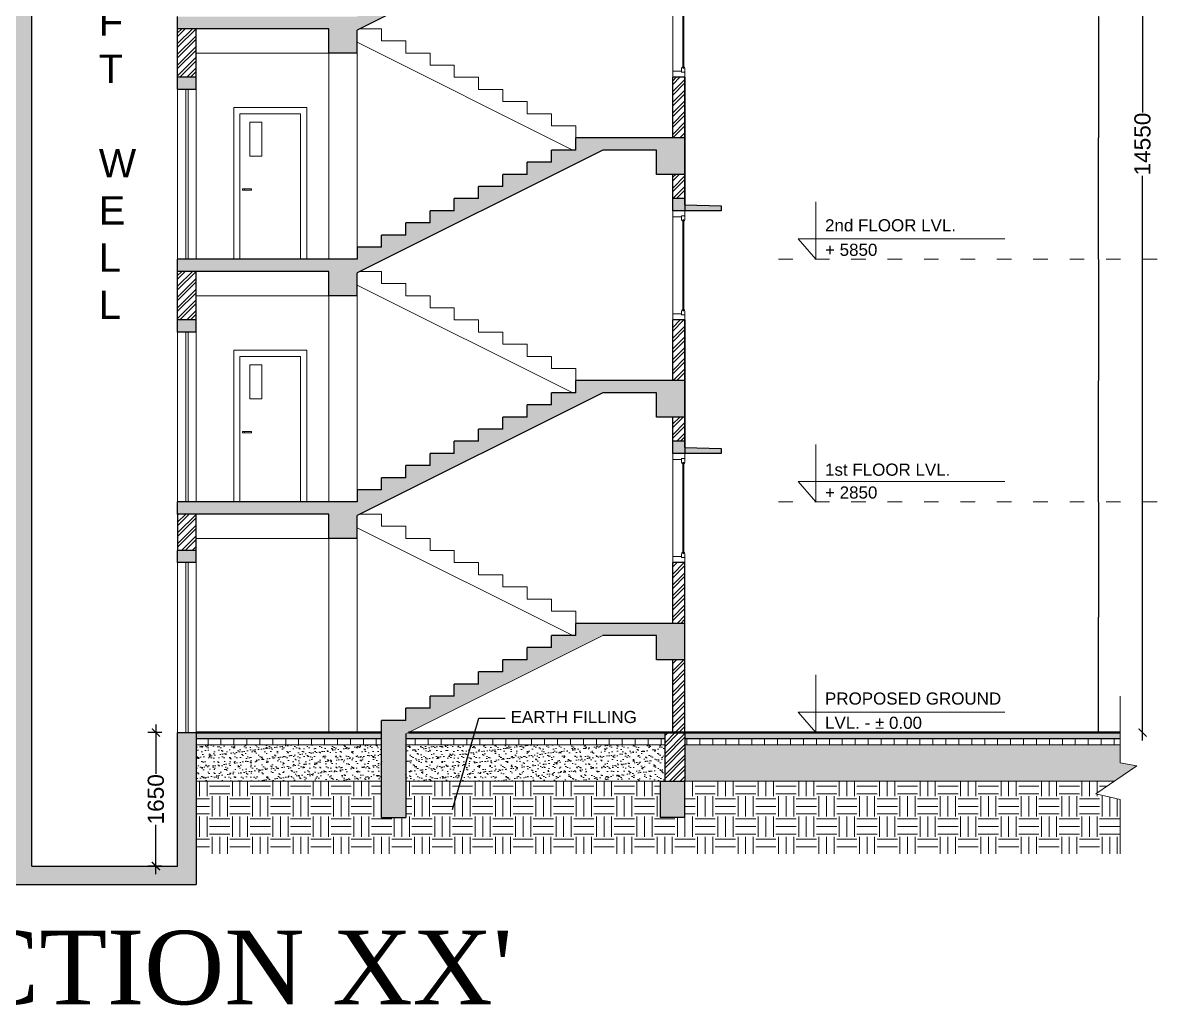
# Model space of a CAD drawing. Header units: inches. Extents: x 0 to 62493, y 0 to 42770.
# Drawn here: x 9705 to 23729, y 21436 to 33582 of the extents above; entities that cross this region are included whole.
import ezdxf

# ---------------------------------------------------------------- set-up
doc = ezdxf.new("R2010")
doc.units = ezdxf.units.IN
doc.header["$MEASUREMENT"] = 0
doc.linetypes.add('ACAD_ISO03W100', pattern=[30, 12, -18])
for name, color, linetype, lineweight in [('column', 1, 'Continuous', 35), ('Dimension', 250, 'Continuous', 13), ('door', 35, 'Continuous', 5), ('hatch', 253, 'Continuous', 5), ('LINE', 253, 'Continuous', 9), ('R.C.C', 6, 'Continuous', 30), ('wall', 254, 'Continuous', 30), ('window', 253, 'Continuous', 9)]:
    doc.layers.add(name, color=color, linetype=linetype, lineweight=lineweight)
doc.layers.add('TEXT', color=104, linetype='Continuous')
doc.layers.add('TXT', color=12, linetype='Continuous')
doc.styles.add('MONOTXT', font='times.ttf')
doc.styles.get("Standard").update_dxf_attribs({"font": 'arial.ttf'})
doc.dimstyles.get("Standard").update_dxf_attribs({"dimtxt": 0.18, "dimasz": 0.18, "dimexe": 0.18, "dimexo": 0.0625, "dimgap": 0.09, "dimtad": 0, "dimtih": 1, "dimtoh": 1, "dimdec": 4, "dimzin": 0, "dimdsep": 46, "dimtxsty": 'Standard', "dimcen": 0.09, "dimadec": 0, "dimazin": 0, "dimtfac": 1, "dimtdec": 4, "dimtofl": 0, "dimtmove": 0, "dimatfit": 3, "dimfxl": 1, "dimtolj": 1, "dimtzin": 0, "dimarcsym": 0})
doc.dimstyles.new('STANDARD$0', dxfattribs={"dimscale": 0, "dimtxt": 0.12, "dimasz": 0.06, "dimexe": 0.06, "dimexo": 0.06, "dimgap": 0.04, "dimtad": 1, "dimdec": 4, "dimrnd": 100, "dimdsep": 46, "dimtxsty": 'Standard', "dimblk1": 'ARCHTICK', "dimblk2": 'ARCHTICK', "dimsah": 1, "dimcen": 2.5, "dimadec": 0, "dimazin": 0, "dimtfac": 1, "dimtdec": 4, "dimtmove": 0, "dimatfit": 3, "dimldrblk": 'ARCHTICK', "dimfxl": 1, "dimtolj": 1, "dimtzin": 0, "dimarcsym": 0})
pattern_1 = [(50, (1691.48, 24732.344), (35.86301, -3.137607), [3.75, -41.25]), (355, (1691.48, 24732.344), (-6.937567, 37.609607), [3, -33]), (100.4514, (1694.47, 24732.082), (28.92547, 34.471977), [3.18701, -35.057106]), (46.1842, (1691.48, 24742.344), (53.36205, -8.27595), [5.625, -61.875]), (96.6356, (1695.93, 24741.654), (46.73314, 48.70589), [4.78051, -52.58565]), (351.1842, (1691.48, 24742.344), (46.7331, 48.70593), [4.5, -49.5]), (21, (1696.48, 24739.844), (29.845353, -20.130945), [3.75, -41.25]), (326, (1696.48, 24739.844), (12.165767, 36.2575), [3, -33]), (71.4514, (1698.968, 24738.166), (42.01113, 16.126525), [3.18701, -35.057106]), (37.5, (1691.481, 24732.344), (0.607993, 16.644693), [0, -32.6, 0, -33.5, 0, -33.125]), (7.5, (1691.48, 24732.344), (13.153477, 19.720586), [0, -19.1, 0, -31.85, 0, -12.625]), (327.5, (1680.331, 24732.344), (26.691122, -1.127744), [0, -12.5, 0, -39, 0, -51.75]), (317.5, (1675.33, 24732.344), (29.159308, 5.00525), [0, -16.25, 0, -25.9, 0, -36.75])]
pattern_2 = [(0, (-2598484.645, -18948.91), (0, 80), []), (90, (-2598484.645, -18948.91), (-80, 80), [80, -80])]
pattern_3 = [(37.5, (-2598484.645, -18948.91), (-3.149668, 96.3411885), [0, -76, 0, -85, 0, -81.25]), (7.5, (-2598484.64, -18948.91), (88.488835, 141.107303), [0, -41, 0, -68.5, 0, -26.25]), (327.5, (-2598546.145, -18948.91), (155.707093, 0.2829527), [0, -25, 0, -90, 0, -117.5]), (317.5, (-2598546.14, -18948.91), (150.30633, 43.883778), [0, -12.5, 0, -59, 0, -67.5])]
pattern_4 = [(45, (-2598484.645, -18948.91), (-66.2912607, 66.2912607), []), (45, (-2598440.45, -18948.91), (-66.2912607, 66.2912607), [])]

# ---------------------------------------------------------------- blocks, each defined once
blk = doc.blocks.new('*D26')
at = {"layer": 'Defpoints', "color": 0, "transparency": 16777216}
for p in [(23003, 27657), (23003, 27657), (23003, 24807)]:
    blk.add_point(p, dxfattribs=at)
at = {"layer": 'Dimension', "color": 0, "lineweight": -2, "transparency": 16777216}
for p, q in [((23003, 27657), (23004, 27657)), ((23003, 27657), (23003, 26233)), ((23003, 24808), (23003, 26232)), ((23003, 24807), (23004, 24807))]:
    blk.add_line(p, q, dxfattribs=at)
at = {"layer": 'Dimension', "color": 0, "transparency": 16777216}
for points in [[(23003, 27657), (23003, 27657), (23003, 27657)], [(23003, 24808), (23003, 24808), (23003, 24807)]]:
    blk.add_solid(points, dxfattribs=at)
at = {"layer": 'Dimension', "color": 0, "transparency": 16777216, "insert": (23003, 26232), "char_height": 0.18, "attachment_point": 5}
blk.add_mtext('\\A1;2850.0000', dxfattribs=at)
blk = doc.blocks.new('*D27')
at = {"layer": 'Defpoints', "color": 0, "transparency": 16777216}
for p in [(23003, 30657), (23003, 30657), (23003, 27657)]:
    blk.add_point(p, dxfattribs=at)
at = {"layer": 'Dimension', "color": 0, "lineweight": -2, "transparency": 16777216}
for p, q in [((23003, 30657), (23004, 30657)), ((23003, 30657), (23003, 29158)), ((23003, 27658), (23003, 29157)), ((23003, 27657), (23004, 27657))]:
    blk.add_line(p, q, dxfattribs=at)
at = {"layer": 'Dimension', "color": 0, "transparency": 16777216}
for points in [[(23003, 30657), (23003, 30657), (23003, 30657)], [(23003, 27658), (23003, 27658), (23003, 27657)]]:
    blk.add_solid(points, dxfattribs=at)
at = {"layer": 'Dimension', "color": 0, "transparency": 16777216, "insert": (23003, 29157), "char_height": 0.18, "attachment_point": 5}
blk.add_mtext('\\A1;3000.0000', dxfattribs=at)
blk = doc.blocks.new('*D28')
at = {"layer": 'Defpoints', "color": 0, "transparency": 16777216}
for p in [(23003, 33657), (23003, 33657), (23003, 30657)]:
    blk.add_point(p, dxfattribs=at)
at = {"layer": 'Dimension', "color": 0, "lineweight": -2, "transparency": 16777216}
for p, q in [((23003, 33657), (23004, 33657)), ((23003, 33657), (23003, 32158)), ((23003, 30658), (23003, 32157)), ((23003, 30657), (23004, 30657))]:
    blk.add_line(p, q, dxfattribs=at)
at = {"layer": 'Dimension', "color": 0, "transparency": 16777216}
for points in [[(23003, 33657), (23003, 33657), (23003, 33657)], [(23003, 30658), (23003, 30658), (23003, 30657)]]:
    blk.add_solid(points, dxfattribs=at)
at = {"layer": 'Dimension', "color": 0, "transparency": 16777216, "insert": (23003, 32157), "char_height": 0.18, "attachment_point": 5}
blk.add_mtext('\\A1;3000.0000', dxfattribs=at)
blk = doc.blocks.new('_ArchTick')
at = {"color": 0, "linetype": 'ByBlock', "const_width": 0.15}
blk.add_lwpolyline([(-0.5, -0.5), (0.5, 0.5)], dxfattribs=at)
blk = doc.blocks.new('*D32')
at = {"layer": 'Defpoints', "color": 0, "transparency": 16777216}
for p in [(11526, 24807), (11351, 23157), (11526, 23157)]:
    blk.add_point(p, dxfattribs=at)
at = {"layer": 'Dimension', "color": 0, "lineweight": -2, "transparency": 16777216}
for p, q in [((11351, 24907), (11351, 24296)), ((11426, 24807), (11251, 24807)), ((11351, 23057), (11351, 23668)), ((11426, 23157), (11251, 23157))]:
    blk.add_line(p, q, dxfattribs=at)
at = {"layer": 'Dimension', "color": 0, "lineweight": -2, "transparency": 16777216, "xscale": 100, "yscale": 100, "zscale": 100}
for p, rotation in [((11351, 24807), 90), ((11351, 23157), 270)]:
    blk.add_blockref('_ArchTick', p, dxfattribs=dict(at, rotation=rotation))
at = {"layer": 'Dimension', "color": 1, "transparency": 16777216, "insert": (11351, 23982), "char_height": 200, "attachment_point": 5, "rotation": 90}
blk.add_mtext('\\A1;1650', dxfattribs=at)
blk = doc.blocks.new('*D33')
at = {"layer": 'Defpoints', "color": 0, "transparency": 16777216}
for p in [(23546, 39357), (23546, 39357), (23546, 24807)]:
    blk.add_point(p, dxfattribs=at)
at = {"layer": 'Dimension', "color": 0, "lineweight": -2, "transparency": 16777216}
for p, q in [((23546, 39457), (23546, 32474)), ((23546, 24707), (23546, 31691))]:
    blk.add_line(p, q, dxfattribs=at)
at = {"layer": 'Dimension', "color": 0, "lineweight": -2, "transparency": 16777216, "xscale": 100, "yscale": 100, "zscale": 100}
for p, rotation in [((23546, 39357), 90), ((23546, 24807), 270)]:
    blk.add_blockref('_ArchTick', p, dxfattribs=dict(at, rotation=rotation))
at = {"layer": 'Dimension', "color": 1, "transparency": 16777216, "insert": (23546, 32082), "char_height": 200, "attachment_point": 5, "rotation": 90}
blk.add_mtext('\\A1;14550', dxfattribs=at)

msp = doc.modelspace()

# ---------------------------------------------------------------- hatches: boundary and pattern name
at = {"layer": 'hatch', "lineweight": 5}
for points in [[(8989.61901, 33507.3435), (9589.61901, 33507.3435), (9589.61901, 30657.3435), (4489.61901, 30657.3435), (4489.61901, 30207.3435), (4789.61901, 30207.3435), (4789.61901, 30507.3435), (8689.61901, 30507.3435), (8689.61901, 30207.3435), (8989.61901, 30207.3435), (8989.61901, 30507.3435), (9589.61901, 30507.3435), (9589.61901, 27657.3435), (4489.61901, 27657.3435), (4489.61901, 27207.3435), (4789.61901, 27207.3435), (4789.61901, 27507.3435), (8689.61901, 27507.3435), (8689.61901, 27207.3435), (8989.61901, 27207.3435), (8989.61901, 27507.3435), (9589.61901, 27507.3435), (9589.61901, 22927.3435), (11849.61901, 22927.3435), (11849.61901, 24807.3435), (11619.61901, 24807.3435), (11619.61901, 23157.3435), (9819.61901, 23157.3435), (9819.61901, 39207.3435), (13489.61901, 39207.3435), (13489.61901, 38907.3435), (13839.61901, 38907.3435), (13839.61901, 39207.3435), (17589.61901, 39207.3435), (17589.61901, 38907.3435), (17889.61901, 38907.3435), (17889.61901, 39357.3435), (8689.61901, 39357.3435), (8689.61901, 38907.3435), (8989.61901, 38907.3435), (8989.61901, 39207.3435), (9589.61901, 39207.3435), (9589.61901, 36657.3435), (4489.61901, 36657.3435), (4489.61901, 36207.3435), (4789.61901, 36207.3435), (4789.61901, 36507.3435), (8689.61901, 36507.3435), (8689.61901, 36207.3435), (8989.61901, 36207.3435), (8989.61901, 36507.3435), (9589.61901, 36507.3435), (9589.61901, 33657.3435), (4489.61901, 33657.3435), (4489.61901, 33207.3435), (4789.61901, 33207.3435), (4789.61901, 33507.3435), (8689.61901, 33507.3435), (8689.61901, 33207.3435), (8989.61901, 33207.3435)], [(16875.0292, 35007.3435), (17539.61901, 35007.3435), (17539.61901, 34707.3435), (17889.61901, 34707.3435), (17889.61901, 35157.3435), (16539.61901, 35157.3435), (16539.61901, 35007.3435), (16239.61901, 35007.3435), (16239.61901, 34857.3435), (15939.61901, 34857.3435), (15939.61901, 34707.3435), (15639.61901, 34707.3435), (15639.61901, 34557.3435), (15339.61901, 34557.3435), (15339.61901, 34407.3435), (15039.61901, 34407.3435), (15039.61901, 34257.3435), (14739.61901, 34257.3435), (14739.61901, 34107.3435), (14439.61901, 34107.3435), (14439.61901, 33957.3435), (14139.61901, 33957.3435), (14139.61901, 33807.3435), (13839.61901, 33807.3435), (13839.61901, 33657.3435), (11619.61901, 33657.3435), (11619.61901, 33507.3435), (13489.61901, 33507.3435), (13489.61901, 33207.3435), (13839.61901, 33207.3435), (13839.61901, 33489.6384)], [(11849.61901, 32907.3435), (11619.61901, 32907.3435), (11619.61901, 32757.3435), (11849.61901, 32757.3435)], [(16875.0292, 32007.3435), (17539.61901, 32007.3435), (17539.61901, 31707.3435), (17889.61901, 31707.3435), (17889.61901, 32157.3435), (16539.61901, 32157.3435), (16539.61901, 32007.3435), (16239.61901, 32007.3435), (16239.61901, 31857.3435), (15939.61901, 31857.3435), (15939.61901, 31707.3435), (15639.61901, 31707.3435), (15639.61901, 31557.3435), (15339.61901, 31557.3435), (15339.61901, 31407.3435), (15039.61901, 31407.3435), (15039.61901, 31257.3435), (14739.61901, 31257.3435), (14739.61901, 31107.3435), (14439.61901, 31107.3435), (14439.61901, 30957.3435), (14139.61901, 30957.3435), (14139.61901, 30807.3435), (13839.61901, 30807.3435), (13839.61901, 30657.3435), (11619.61901, 30657.3435), (11619.61901, 30507.3435), (13489.61901, 30507.3435), (13489.61901, 30207.3435), (13839.61901, 30207.3435), (13839.61901, 30489.6384)], [(17739.61901, 31407.3435), (17889.61901, 31407.3435), (17889.61901, 31332.3435), (18339.61901, 31319.86743), (18339.61901, 31257.3435), (17739.61901, 31257.3435)], [(11849.61901, 29907.3435), (11619.61901, 29907.3435), (11619.61901, 29757.3435), (11849.61901, 29757.3435)], [(16875.0292, 29007.3435), (17539.61901, 29007.3435), (17539.61901, 28707.3435), (17889.61901, 28707.3435), (17889.61901, 29157.3435), (16539.61901, 29157.3435), (16539.61901, 29007.3435), (16239.61901, 29007.3435), (16239.61901, 28857.3435), (15939.61901, 28857.3435), (15939.61901, 28707.3435), (15639.61901, 28707.3435), (15639.61901, 28557.3435), (15339.61901, 28557.3435), (15339.61901, 28407.3435), (15039.61901, 28407.3435), (15039.61901, 28257.3435), (14739.61901, 28257.3435), (14739.61901, 28107.3435), (14439.61901, 28107.3435), (14439.61901, 27957.3435), (14139.61901, 27957.3435), (14139.61901, 27807.3435), (13839.61901, 27807.3435), (13839.61901, 27657.3435), (11619.61901, 27657.3435), (11619.61901, 27507.3435), (13489.61901, 27507.3435), (13489.61901, 27207.3435), (13839.61901, 27207.3435), (13839.61901, 27489.6384)], [(17739.61901, 28407.3435), (17889.61901, 28407.3435), (17889.61901, 28332.3435), (18339.61901, 28319.86743), (18339.61901, 28257.3435), (17739.61901, 28257.3435)], [(11849.61901, 27057.3435), (11619.61901, 27057.3435), (11619.61901, 26907.3435), (11849.61901, 26907.3435)], [(17889.61901, 26157.3435), (16539.61901, 26157.3435), (16539.61901, 26007.3435), (16239.61901, 26007.3435), (16239.61901, 25857.3435), (15939.61901, 25857.3435), (15939.61901, 25707.3435), (15639.61901, 25707.3435), (15639.61901, 25557.3435), (15339.61901, 25557.3435), (15339.61901, 25407.3435), (15039.61901, 25407.3435), (15039.61901, 25257.3435), (14739.61901, 25257.3435), (14739.61901, 25107.3435), (14439.61901, 25107.3435), (14439.61901, 24957.3435), (14139.61901, 24957.3435), (14139.61901, 23757.3435), (14439.61901, 23757.3435), (14439.61901, 24789.6384), (16875.0292, 26007.3435), (17539.61901, 26007.3435), (17539.61901, 25707.3435), (17889.61901, 25707.3435)], [(17589.61901, 24207.3435), (17889.61901, 24207.3435), (17889.61901, 23757.3435), (17589.61901, 23757.3435)]]:
    msp.add_hatch(color=6, dxfattribs=at).paths.add_polyline_path(points)
h = msp.add_hatch(dxfattribs=at)
h.set_pattern_fill('ANSI32', color=256, scale=250, style=0)
h.set_pattern_definition([(45, (-2598484.645, -15948.91), (-66.2912607, 66.2912607), []), (45, (-2598440.45, -15948.91), (-66.2912607, 66.2912607), [])])
h.paths.add_polyline_path([(11849.61901, 33507.3435), (11619.61901, 33507.3435), (11619.61901, 32907.3435), (11849.61901, 32907.3435)])
h = msp.add_hatch(dxfattribs=at)
h.set_pattern_fill('ANSI32', color=256, scale=250, style=0)
h.set_pattern_definition(pattern_4)
h.paths.add_polyline_path([(17739.61901, 32907.3435), (17889.61901, 32907.3435), (17889.61901, 32157.3435), (17739.61901, 32157.3435)])
h = msp.add_hatch(dxfattribs=at)
h.set_pattern_fill('ANSI32', color=256, scale=250, style=0)
h.set_pattern_definition(pattern_4)
h.paths.add_polyline_path([(17739.61901, 31707.3435), (17889.61901, 31707.3435), (17889.61901, 31407.3435), (17739.61901, 31407.3435)])
h = msp.add_hatch(dxfattribs=at)
h.set_pattern_fill('ANSI32', color=256, scale=250, style=0)
h.set_pattern_definition(pattern_4)
h.paths.add_polyline_path([(11849.61901, 30507.3435), (11619.61901, 30507.3435), (11619.61901, 29907.3435), (11849.61901, 29907.3435)])
h = msp.add_hatch(dxfattribs=at)
h.set_pattern_fill('ANSI32', color=256, scale=250, style=0)
h.set_pattern_definition(pattern_4)
h.paths.add_polyline_path([(17739.61901, 29907.3435), (17889.61901, 29907.3435), (17889.61901, 29157.3435), (17739.61901, 29157.3435)])
h = msp.add_hatch(dxfattribs=at)
h.set_pattern_fill('ANSI32', color=256, scale=250, style=0)
h.set_pattern_definition(pattern_4)
h.paths.add_polyline_path([(17739.61901, 28707.3435), (17889.61901, 28707.3435), (17889.61901, 28407.3435), (17739.61901, 28407.3435)])
h = msp.add_hatch(dxfattribs=at)
h.set_pattern_fill('ANSI32', color=256, scale=250, style=0)
h.set_pattern_definition(pattern_4)
h.paths.add_polyline_path([(11849.61901, 27507.3435), (11619.61901, 27507.3435), (11619.61901, 27057.3435), (11849.61901, 27057.3435)])
h = msp.add_hatch(dxfattribs=at)
h.set_pattern_fill('ANSI32', color=256, scale=250, style=0)
h.set_pattern_definition(pattern_4)
h.paths.add_polyline_path([(17739.61901, 26907.3435), (17889.61901, 26907.3435), (17889.61901, 26157.3435), (17739.61901, 26157.3435)])
h = msp.add_hatch(dxfattribs=at)
h.set_pattern_fill('ANSI32', color=256, scale=250, style=0)
h.set_pattern_definition(pattern_4)
h.paths.add_polyline_path([(17739.61901, 25707.3435), (17889.61901, 25707.3435), (17889.61901, 24807.3435), (17739.61901, 24807.3435)])
h = msp.add_hatch(dxfattribs=at)
h.set_pattern_fill('AR-CONC', color=256, scale=5, style=0)
h.set_pattern_definition(pattern_1)
h.paths.add_polyline_path([(14139.61901, 24807.3435), (11849.61901, 24807.3435), (11849.61901, 24732.3435), (14139.61901, 24732.3435)])
h = msp.add_hatch(dxfattribs=at)
h.set_pattern_fill('AR-B816', color=256, scale=10, style=0)
h.set_pattern_definition(pattern_2)
h.paths.add_polyline_path([(14139.61901, 24732.3435), (11849.61901, 24732.3435), (11849.61901, 24657.3435), (14139.61901, 24657.3435)])
h = msp.add_hatch(dxfattribs=at)
h.set_pattern_fill('AR-CONC', color=256, scale=5, style=0)
h.set_pattern_definition(pattern_1)
h.paths.add_polyline_path([(17639.61901, 24807.3435), (14475.0292, 24807.3435), (14439.61901, 24789.6384), (14439.61901, 24732.3435), (17639.61901, 24732.3435)])
h = msp.add_hatch(dxfattribs=at)
h.set_pattern_fill('AR-B816', color=256, scale=10, style=0)
h.set_pattern_definition(pattern_2)
h.paths.add_polyline_path([(17639.61901, 24732.3435), (14439.61901, 24732.3435), (14439.61901, 24657.3435), (17639.61901, 24657.3435)])
h = msp.add_hatch(dxfattribs=at)
h.set_pattern_fill('ANSI32', color=256, scale=250, style=0)
h.set_pattern_definition(pattern_4)
h.paths.add_polyline_path([(17639.61901, 24807.3435), (17889.61901, 24807.3435), (17889.61901, 24207.3435), (17639.61901, 24207.3435)])
h = msp.add_hatch(dxfattribs=at)
h.set_pattern_fill('AR-CONC', color=256, scale=5, style=0)
h.set_pattern_definition(pattern_1)
h.paths.add_polyline_path([(23268.0871, 24807.3435), (17889.61901, 24807.3435), (17889.61901, 24732.3435), (23268.0871, 24732.3435)])
h = msp.add_hatch(dxfattribs=at)
h.set_pattern_fill('AR-B816', color=256, scale=10, style=0)
h.set_pattern_definition(pattern_2)
h.paths.add_polyline_path([(23268.0871, 24732.3435), (17889.61901, 24732.3435), (17889.61901, 24657.3435), (23268.0871, 24657.3435)])
h = msp.add_hatch(dxfattribs=at)
h.set_pattern_fill('AR-SAND', color=256, scale=50, style=0)
h.set_pattern_definition(pattern_3)
h.paths.add_polyline_path([(14139.61901, 24657.3435), (11849.61901, 24657.3435), (11849.61901, 24207.3435), (14139.61901, 24207.3435)])
h = msp.add_hatch(dxfattribs=at)
h.set_pattern_fill('AR-SAND', color=256, scale=50, style=0)
h.set_pattern_definition(pattern_3)
h.paths.add_polyline_path([(17639.61901, 24657.3435), (14439.61901, 24657.3435), (14439.61901, 24207.3435), (17639.61901, 24207.3435)])
h = msp.add_hatch(dxfattribs=at)
h.set_pattern_fill('AR-SAND', color=256, scale=50, style=0)
h.set_pattern_definition(pattern_3)
h.paths.add_polyline_path([(23474.61121, 24395.68369), (23268.0871, 24434.07668), (23268.0871, 24657.3435), (17889.61901, 24657.3435), (17889.61901, 24207.3435), (23196.93356, 24207.3435)])
h = msp.add_hatch(dxfattribs=at)
h.set_pattern_fill('EARTH', color=256, scale=1000, style=0)
h.set_pattern_definition([(0, (-2598484.64, -18948.9), (250, 250), [250, -250]), (0, (-2598484.64, -18855.16), (250, 250), [250, -250]), (0, (-2598484.64, -18761.4), (250, 250), [250, -250]), (90, (-2598453.4, -18730.16), (-250, 250), [250, -250]), (90, (-2598359.64, -18730.16), (-250, 250), [250, -250]), (90, (-2598265.9, -18730.16), (-250, 250), [250, -250])])
h.paths.add_polyline_path([(17589.61901, 24207.3435), (14439.61901, 24207.3435), (14439.61901, 23757.3435), (14139.61901, 23757.3435), (14139.61901, 24207.3435), (11849.61901, 24207.3435), (11849.61901, 23307.3435), (23268.0871, 23307.3435), (23268.0871, 23981.68017), (22967.27345, 24051.57213), (23196.93356, 24207.3435), (17889.61901, 24207.3435), (17889.61901, 23757.3435), (17589.61901, 23757.3435)])

# ---------------------------------------------------------------- linework, layer by layer
at = {"layer": 'column', "lineweight": 9}
for p, q in [((13489.61901, 30657.3435), (13489.61901, 33207.3435)), ((13839.61901, 30807.3435), (13839.61901, 33207.3435)), ((13489.61901, 27657.3435), (13489.61901, 30207.3435)), ((13839.61901, 27807.3435), (13839.61901, 30207.3435)), ((13489.61901, 24807.3435), (13489.61901, 27207.3435)), ((13839.61901, 24807.3435), (13839.61901, 27207.3435))]:
    msp.add_line(p, q, dxfattribs=at)
at = {"layer": 'door'}
for p, q in [((11619.61901, 32757.3435), (11619.61901, 30657.3435)), ((11719.61901, 32757.3435), (11719.61901, 30657.3435)), ((11749.61901, 32757.3435), (11749.61901, 30657.3435)), ((11849.61901, 32757.3435), (11849.61901, 30657.3435)), ((12314.61901, 30657.3435), (12314.61901, 32532.3435)), ((12314.61901, 32532.3435), (13214.61901, 32532.3435)), ((12389.61901, 30657.3435), (12389.61901, 32457.3435)), ((12389.61901, 32457.3435), (13139.61901, 32457.3435)), ((13139.61901, 30657.3435), (13139.61901, 32457.3435)), ((13214.61901, 30657.3435), (13214.61901, 32532.3435)), ((12444.63405, 31530.49215), (12444.63405, 31513.83898)), ((11619.61901, 29757.3435), (11619.61901, 27657.3435)), ((11719.61901, 29757.3435), (11719.61901, 27657.3435)), ((11749.61901, 29757.3435), (11749.61901, 27657.3435)), ((11849.61901, 29757.3435), (11849.61901, 27657.3435)), ((12314.61901, 27657.3435), (12314.61901, 29532.3435)), ((12314.61901, 29532.3435), (13214.61901, 29532.3435)), ((12389.61901, 27657.3435), (12389.61901, 29457.3435)), ((12389.61901, 29457.3435), (13139.61901, 29457.3435)), ((13139.61901, 27657.3435), (13139.61901, 29457.3435)), ((13214.61901, 27657.3435), (13214.61901, 29532.3435)), ((12444.63405, 28530.49215), (12444.63405, 28513.83898)), ((11619.61901, 26907.3435), (11619.61901, 24807.3435)), ((11719.61901, 26907.3435), (11719.61901, 24807.3435)), ((11749.61901, 26907.3435), (11749.61901, 24807.3435)), ((11849.61901, 26907.3435), (11849.61901, 24807.3435))]:
    msp.add_line(p, q, dxfattribs=at)
for points in [[(12662.13229, 32352.49992), (12511.04009, 32352.49992), (12511.04009, 31934.00809), (12662.13229, 31934.00809)], [(12421.48821, 31513.83898), (12532.582, 31513.83898), (12532.582, 31530.49215), (12421.48821, 31530.49215)], [(12662.13229, 29352.49992), (12511.04009, 29352.49992), (12511.04009, 28934.00809), (12662.13229, 28934.00809)], [(12421.48821, 28513.83898), (12532.582, 28513.83898), (12532.582, 28530.49215), (12421.48821, 28530.49215)]]:
    msp.add_lwpolyline(points, close=True, dxfattribs=at)
at = {"layer": 'hatch', "color": 6, "lineweight": 5}
msp.add_line((16875.0292, 26007.3435), (14439.61901, 24789.6384), dxfattribs=at)
at = {"layer": 'LINE'}
for p, q in [((19506.13085, 31369.88089), (19506.13085, 30657.3435)), ((19506.13085, 30657.3435), (19289.0861, 30909.43585)), ((19289.0861, 30909.43585), (21843.07195, 30909.43585)), ((19506.13085, 28369.88089), (19506.13085, 27657.3435)), ((19506.13085, 27657.3435), (19289.0861, 27909.43585)), ((19289.0861, 27909.43585), (21843.07195, 27909.43585)), ((19506.13085, 25519.88089), (19506.13085, 24807.3435)), ((19506.13085, 24807.3435), (19289.0861, 25059.43585)), ((19289.0861, 25059.43585), (21843.07195, 25059.43585))]:
    msp.add_line(p, q, dxfattribs=at)
at = {"layer": 'LINE', "color": 1, "linetype": 'ACAD_ISO03W100', "ltscale": 15}
for p, q in [((19045.63886, 30657.3435), (23728.72755, 30657.3435)), ((19045.63886, 27657.3435), (23728.72755, 27657.3435))]:
    msp.add_line(p, q, dxfattribs=at)
at = {"layer": 'LINE', "color": 34, "lineweight": 9}
for p, q in [((23268.0871, 24434.07668), (23268.0871, 25257.3435)), ((11849.61901, 24732.3435), (14139.61901, 24732.3435)), ((14439.61901, 24732.3435), (17639.61901, 24732.3435)), ((17889.61901, 24732.3435), (23268.0871, 24732.3435)), ((11849.61901, 24657.3435), (14139.61901, 24657.3435)), ((14439.61901, 24657.3435), (17639.61901, 24657.3435)), ((17889.61901, 24657.3435), (23268.0871, 24657.3435)), ((23268.0871, 24434.07668), (23474.61121, 24395.68369)), ((23474.61121, 24395.68369), (22967.27345, 24051.57213)), ((11849.61901, 24207.3435), (14139.61901, 24207.3435)), ((14439.61901, 24207.3435), (23196.93356, 24207.3435)), ((22967.27345, 24051.57213), (23268.0871, 23981.68017)), ((23268.0871, 23307.3435), (23268.0871, 23981.68017))]:
    msp.add_line(p, q, dxfattribs=at)
at = {"layer": 'LINE', "color": 34, "lineweight": 50}
for p, q in [((11849.61901, 24807.3435), (14139.61901, 24807.3435)), ((14475.0292, 24807.3435), (23268.0871, 24807.3435))]:
    msp.add_line(p, q, dxfattribs=at)
at = {"layer": 'R.C.C'}
for p, q in [((9819.61901, 23157.3435), (9819.61901, 39207.3435)), ((16875.0292, 35007.3435), (13839.61901, 33489.6384)), ((9819.61901, 33507.3435), (9819.61901, 33657.3435)), ((11619.61901, 33507.3435), (11619.61901, 33657.3435)), ((13489.61901, 33507.3435), (11619.61901, 33507.3435)), ((13489.61901, 33207.3435), (13489.61901, 33507.3435)), ((13839.61901, 33207.3435), (13839.61901, 33489.6384)), ((13839.61901, 33207.3435), (13489.61901, 33207.3435)), ((11849.61901, 32907.3435), (11619.61901, 32907.3435)), ((11619.61901, 32757.3435), (11619.61901, 32907.3435)), ((11849.61901, 32757.3435), (11849.61901, 32907.3435)), ((11849.61901, 32757.3435), (11619.61901, 32757.3435)), ((16539.61901, 32007.3435), (16539.61901, 32157.3435)), ((17889.61901, 32157.3435), (16539.61901, 32157.3435)), ((17889.61901, 31707.3435), (17889.61901, 32157.3435)), ((16875.0292, 32007.3435), (13839.61901, 30489.6384)), ((16239.61901, 31857.3435), (16239.61901, 32007.3435)), ((16539.61901, 32007.3435), (16239.61901, 32007.3435)), ((17539.61901, 32007.3435), (16875.0292, 32007.3435)), ((17539.61901, 31707.3435), (17539.61901, 32007.3435)), ((15939.61901, 31707.3435), (15939.61901, 31857.3435)), ((16239.61901, 31857.3435), (15939.61901, 31857.3435)), ((15639.61901, 31557.3435), (15639.61901, 31707.3435)), ((15939.61901, 31707.3435), (15639.61901, 31707.3435)), ((17889.61901, 31707.3435), (17539.61901, 31707.3435)), ((17889.61901, 31707.3435), (17539.61901, 31707.3435)), ((15339.61901, 31407.3435), (15339.61901, 31557.3435)), ((15639.61901, 31557.3435), (15339.61901, 31557.3435)), ((15039.61901, 31257.3435), (15039.61901, 31407.3435)), ((15339.61901, 31407.3435), (15039.61901, 31407.3435)), ((17739.61901, 31257.3435), (17739.61901, 31407.3435)), ((17889.61901, 31407.3435), (17739.61901, 31407.3435)), ((17889.61901, 31332.3435), (17889.61901, 31407.3435)), ((17889.61901, 31332.3435), (18339.61901, 31319.86743)), ((18339.61901, 31319.86743), (18339.61901, 31257.3435)), ((14739.61901, 31107.3435), (14739.61901, 31257.3435)), ((15039.61901, 31257.3435), (14739.61901, 31257.3435)), ((18339.61901, 31257.3435), (17739.61901, 31257.3435)), ((14439.61901, 30957.3435), (14439.61901, 31107.3435)), ((14739.61901, 31107.3435), (14439.61901, 31107.3435)), ((14139.61901, 30807.3435), (14139.61901, 30957.3435)), ((14439.61901, 30957.3435), (14139.61901, 30957.3435)), ((14139.61901, 30807.3435), (13839.61901, 30807.3435)), ((13839.61901, 30807.3435), (13839.61901, 30657.3435)), ((9819.61901, 30507.3435), (9819.61901, 30657.3435)), ((13839.61901, 30657.3435), (11619.61901, 30657.3435)), ((11619.61901, 30507.3435), (11619.61901, 30657.3435)), ((13489.61901, 30507.3435), (11619.61901, 30507.3435)), ((13489.61901, 30207.3435), (13489.61901, 30507.3435)), ((13839.61901, 30207.3435), (13839.61901, 30489.6384)), ((13839.61901, 30207.3435), (13489.61901, 30207.3435)), ((11849.61901, 29907.3435), (11619.61901, 29907.3435)), ((11619.61901, 29757.3435), (11619.61901, 29907.3435)), ((11849.61901, 29757.3435), (11849.61901, 29907.3435)), ((11849.61901, 29757.3435), (11619.61901, 29757.3435)), ((16539.61901, 29007.3435), (16539.61901, 29157.3435)), ((17889.61901, 29157.3435), (16539.61901, 29157.3435)), ((17889.61901, 28707.3435), (17889.61901, 29157.3435)), ((16875.0292, 29007.3435), (13839.61901, 27489.6384)), ((16239.61901, 28857.3435), (16239.61901, 29007.3435)), ((16539.61901, 29007.3435), (16239.61901, 29007.3435)), ((17539.61901, 29007.3435), (16875.0292, 29007.3435)), ((17539.61901, 28707.3435), (17539.61901, 29007.3435)), ((15939.61901, 28707.3435), (15939.61901, 28857.3435)), ((16239.61901, 28857.3435), (15939.61901, 28857.3435)), ((15639.61901, 28557.3435), (15639.61901, 28707.3435)), ((15939.61901, 28707.3435), (15639.61901, 28707.3435)), ((17889.61901, 28707.3435), (17539.61901, 28707.3435)), ((17889.61901, 28707.3435), (17539.61901, 28707.3435)), ((15339.61901, 28407.3435), (15339.61901, 28557.3435)), ((15639.61901, 28557.3435), (15339.61901, 28557.3435)), ((15039.61901, 28257.3435), (15039.61901, 28407.3435)), ((15339.61901, 28407.3435), (15039.61901, 28407.3435)), ((17739.61901, 28257.3435), (17739.61901, 28407.3435)), ((17889.61901, 28407.3435), (17739.61901, 28407.3435)), ((17889.61901, 28332.3435), (17889.61901, 28407.3435)), ((17889.61901, 28332.3435), (18339.61901, 28319.86743)), ((14739.61901, 28107.3435), (14739.61901, 28257.3435)), ((15039.61901, 28257.3435), (14739.61901, 28257.3435)), ((18339.61901, 28257.3435), (17739.61901, 28257.3435)), ((18339.61901, 28319.86743), (18339.61901, 28257.3435)), ((14439.61901, 27957.3435), (14439.61901, 28107.3435)), ((14739.61901, 28107.3435), (14439.61901, 28107.3435)), ((14139.61901, 27807.3435), (14139.61901, 27957.3435)), ((14439.61901, 27957.3435), (14139.61901, 27957.3435)), ((14139.61901, 27807.3435), (13839.61901, 27807.3435)), ((13839.61901, 27807.3435), (13839.61901, 27657.3435)), ((9819.61901, 27507.3435), (9819.61901, 27657.3435)), ((13839.61901, 27657.3435), (11619.61901, 27657.3435)), ((11619.61901, 27507.3435), (11619.61901, 27657.3435)), ((13489.61901, 27507.3435), (11619.61901, 27507.3435)), ((13489.61901, 27207.3435), (13489.61901, 27507.3435)), ((13839.61901, 27207.3435), (13839.61901, 27489.6384)), ((13839.61901, 27207.3435), (13489.61901, 27207.3435)), ((11849.61901, 27057.3435), (11619.61901, 27057.3435)), ((11619.61901, 26907.3435), (11619.61901, 27057.3435)), ((11849.61901, 26907.3435), (11849.61901, 27057.3435)), ((11849.61901, 26907.3435), (11619.61901, 26907.3435)), ((16539.61901, 26007.3435), (16539.61901, 26157.3435)), ((16539.61901, 26007.3435), (16539.61901, 26157.3435)), ((17889.61901, 26157.3435), (16539.61901, 26157.3435)), ((17889.61901, 25707.3435), (17889.61901, 26157.3435)), ((16239.61901, 25857.3435), (16239.61901, 26007.3435)), ((16539.61901, 26007.3435), (16239.61901, 26007.3435)), ((17539.61901, 26007.3435), (16875.0292, 26007.3435)), ((17539.61901, 25707.3435), (17539.61901, 26007.3435)), ((15939.61901, 25707.3435), (15939.61901, 25857.3435)), ((16239.61901, 25857.3435), (15939.61901, 25857.3435)), ((15639.61901, 25557.3435), (15639.61901, 25707.3435)), ((15939.61901, 25707.3435), (15639.61901, 25707.3435)), ((17889.61901, 25707.3435), (17539.61901, 25707.3435)), ((17889.61901, 25707.3435), (17539.61901, 25707.3435)), ((15339.61901, 25407.3435), (15339.61901, 25557.3435)), ((15639.61901, 25557.3435), (15339.61901, 25557.3435)), ((15039.61901, 25257.3435), (15039.61901, 25407.3435)), ((15339.61901, 25407.3435), (15039.61901, 25407.3435)), ((14739.61901, 25107.3435), (14739.61901, 25257.3435)), ((15039.61901, 25257.3435), (14739.61901, 25257.3435)), ((14439.61901, 24957.3435), (14439.61901, 25107.3435)), ((14739.61901, 25107.3435), (14439.61901, 25107.3435)), ((14439.61901, 24957.3435), (14139.61901, 24957.3435)), ((14139.61901, 23757.3435), (14139.61901, 24957.3435)), ((9819.61901, 23157.3435), (9819.61901, 24807.3435)), ((11619.61901, 23157.3435), (11619.61901, 24807.3435)), ((11619.61901, 24807.3435), (11849.61901, 24807.3435)), ((11849.61901, 24807.3435), (11849.61901, 22927.3435)), ((14439.61901, 24789.6384), (14439.61901, 23757.3435)), ((17589.61901, 23757.3435), (17589.61901, 24207.3435)), ((17589.61901, 24207.3435), (17889.61901, 24207.3435)), ((17889.61901, 23757.3435), (17889.61901, 24207.3435)), ((14139.61901, 23757.3435), (14439.61901, 23757.3435)), ((17889.61901, 23757.3435), (17589.61901, 23757.3435)), ((9819.61901, 23157.3435), (11619.61901, 23157.3435)), ((9589.61901, 22927.3435), (11849.61901, 22927.3435))]:
    msp.add_line(p, q, dxfattribs=at)
at = {"layer": 'R.C.C', "lineweight": 9}
for p, q in [((14139.61901, 33507.3435), (13875.0292, 33507.3435)), ((14139.61901, 33507.3435), (14139.61901, 33357.3435)), ((16504.20881, 32007.3435), (13839.61901, 33339.6384)), ((14439.61901, 33357.3435), (14139.61901, 33357.3435)), ((14439.61901, 33357.3435), (14439.61901, 33207.3435)), ((14739.61901, 33207.3435), (14439.61901, 33207.3435)), ((14739.61901, 33207.3435), (14739.61901, 33057.3435)), ((15039.61901, 33057.3435), (14739.61901, 33057.3435)), ((15039.61901, 33057.3435), (15039.61901, 32907.3435)), ((15339.61901, 32907.3435), (15039.61901, 32907.3435)), ((15339.61901, 32907.3435), (15339.61901, 32757.3435)), ((15639.61901, 32757.3435), (15339.61901, 32757.3435)), ((15639.61901, 32757.3435), (15639.61901, 32607.3435)), ((15939.61901, 32607.3435), (15639.61901, 32607.3435)), ((15939.61901, 32607.3435), (15939.61901, 32457.3435)), ((16239.61901, 32457.3435), (15939.61901, 32457.3435)), ((16239.61901, 32457.3435), (16239.61901, 32307.3435)), ((16539.61901, 32307.3435), (16239.61901, 32307.3435)), ((16539.61901, 32307.3435), (16539.61901, 32157.3435)), ((14139.61901, 30507.3435), (13875.0292, 30507.3435)), ((14139.61901, 30507.3435), (14139.61901, 30357.3435)), ((16504.20881, 29007.3435), (13839.61901, 30339.6384)), ((14439.61901, 30357.3435), (14139.61901, 30357.3435)), ((14439.61901, 30357.3435), (14439.61901, 30207.3435)), ((14739.61901, 30207.3435), (14439.61901, 30207.3435)), ((14739.61901, 30207.3435), (14739.61901, 30057.3435)), ((15039.61901, 30057.3435), (14739.61901, 30057.3435)), ((15039.61901, 30057.3435), (15039.61901, 29907.3435)), ((15339.61901, 29907.3435), (15039.61901, 29907.3435)), ((15339.61901, 29907.3435), (15339.61901, 29757.3435)), ((15639.61901, 29757.3435), (15339.61901, 29757.3435)), ((15639.61901, 29757.3435), (15639.61901, 29607.3435)), ((15939.61901, 29607.3435), (15639.61901, 29607.3435)), ((15939.61901, 29607.3435), (15939.61901, 29457.3435)), ((16239.61901, 29457.3435), (15939.61901, 29457.3435)), ((16239.61901, 29457.3435), (16239.61901, 29307.3435)), ((16539.61901, 29307.3435), (16239.61901, 29307.3435)), ((16539.61901, 29307.3435), (16539.61901, 29157.3435)), ((14139.61901, 27507.3435), (13875.0292, 27507.3435)), ((14139.61901, 27507.3435), (14139.61901, 27357.3435)), ((14439.61901, 27357.3435), (14139.61901, 27357.3435)), ((14439.61901, 27357.3435), (14439.61901, 27207.3435)), ((16504.20881, 26007.3435), (13839.61901, 27339.6384)), ((14739.61901, 27207.3435), (14439.61901, 27207.3435)), ((14739.61901, 27207.3435), (14739.61901, 27057.3435)), ((15039.61901, 27057.3435), (14739.61901, 27057.3435)), ((15039.61901, 27057.3435), (15039.61901, 26907.3435)), ((15339.61901, 26907.3435), (15039.61901, 26907.3435)), ((15339.61901, 26907.3435), (15339.61901, 26757.3435)), ((15639.61901, 26757.3435), (15339.61901, 26757.3435)), ((15639.61901, 26757.3435), (15639.61901, 26607.3435)), ((15939.61901, 26607.3435), (15639.61901, 26607.3435)), ((15939.61901, 26607.3435), (15939.61901, 26457.3435)), ((16239.61901, 26457.3435), (15939.61901, 26457.3435)), ((16239.61901, 26457.3435), (16239.61901, 26307.3435)), ((16539.61901, 26307.3435), (16239.61901, 26307.3435)), ((16539.61901, 26307.3435), (16539.61901, 26157.3435))]:
    msp.add_line(p, q, dxfattribs=at)
at = {"layer": 'R.C.C', "color": 253, "lineweight": 9}
for p, q in [((13489.61901, 33207.3435), (11849.61901, 33207.3435)), ((13489.61901, 30207.3435), (11849.61901, 30207.3435)), ((13489.61901, 27207.3435), (11849.61901, 27207.3435))]:
    msp.add_line(p, q, dxfattribs=at)
at = {"layer": 'wall', "lineweight": 5}
for p, q in [((17739.61901, 34182.3435), (17739.61901, 32982.3435)), ((17739.61901, 31182.3435), (17739.61901, 29982.3435)), ((17739.61901, 28182.3435), (17739.61901, 26982.3435))]:
    msp.add_line(p, q, dxfattribs=at)
at = {"layer": 'wall'}
for p, q in [((11619.61901, 32907.3435), (11619.61901, 33507.3435)), ((11849.61901, 32907.3435), (11849.61901, 33507.3435)), ((17739.61901, 32157.3435), (17739.61901, 32907.3435)), ((17889.61901, 32907.3435), (17739.61901, 32907.3435)), ((17889.61901, 32907.3435), (17889.61901, 31257.3435)), ((17889.61901, 32157.3435), (17889.61901, 32907.3435)), ((17739.61901, 31407.3435), (17739.61901, 31707.3435)), ((17889.61901, 31407.3435), (17889.61901, 31707.3435)), ((11619.61901, 29907.3435), (11619.61901, 30507.3435)), ((11849.61901, 29907.3435), (11849.61901, 30507.3435)), ((17739.61901, 29157.3435), (17739.61901, 29907.3435)), ((17889.61901, 29907.3435), (17739.61901, 29907.3435)), ((17889.61901, 29907.3435), (17889.61901, 28257.3435)), ((17889.61901, 29157.3435), (17889.61901, 29907.3435)), ((17739.61901, 28407.3435), (17739.61901, 28707.3435)), ((17889.61901, 28407.3435), (17889.61901, 28707.3435)), ((11619.61901, 27507.3435), (11619.61901, 27057.3435)), ((11849.61901, 27057.3435), (11849.61901, 27507.3435)), ((17739.61901, 26157.3435), (17739.61901, 26907.3435)), ((17889.61901, 26907.3435), (17739.61901, 26907.3435)), ((17889.61901, 26157.3435), (17889.61901, 26907.3435)), ((17739.61901, 24807.3435), (17739.61901, 25707.3435)), ((17889.61901, 24807.3435), (17889.61901, 25707.3435)), ((11849.61901, 24807.3435), (14139.61901, 24807.3435)), ((17639.61901, 24807.3435), (17639.61901, 24207.3435)), ((17889.61901, 24807.3435), (17889.61901, 24207.3435))]:
    msp.add_line(p, q, dxfattribs=at)
at = {"layer": 'window'}
for p, q in [((17849.61901, 32982.3435), (17739.61901, 32982.3435)), ((17739.61901, 32982.3435), (17739.61901, 32907.3435)), ((17849.61901, 32970.3435), (17849.61901, 33014.15)), ((17849.61901, 32970.3435), (17849.61901, 32982.3435)), ((17889.61901, 32970.3435), (17849.61901, 32970.3435)), ((17849.61901, 32970.3435), (17889.61901, 32970.3435)), ((17864.61901, 33020.3435), (17864.61901, 33035.3435)), ((17874.61901, 33020.3435), (17864.61901, 33020.3435)), ((17874.61901, 33035.3435), (17874.61901, 33020.3435)), ((17889.61901, 33014.15), (17889.61901, 32970.3435)), ((17889.61901, 32907.3435), (17889.61901, 32970.3435)), ((17739.61901, 31182.3435), (17739.61901, 31257.3435)), ((17849.61901, 31182.3435), (17739.61901, 31182.3435)), ((17889.61901, 31194.3435), (17849.61901, 31194.3435)), ((17849.61901, 31194.3435), (17849.61901, 31182.3435)), ((17889.61901, 31194.3435), (17849.61901, 31194.3435)), ((17849.61901, 31194.3435), (17849.61901, 31150.537)), ((17874.61901, 31144.3435), (17864.61901, 31144.3435)), ((17864.61901, 31144.3435), (17864.61901, 31129.3435)), ((17874.61901, 31129.3435), (17874.61901, 31144.3435)), ((17889.61901, 31257.3435), (17889.61901, 31194.3435)), ((17889.61901, 31150.537), (17889.61901, 31194.3435)), ((17849.61901, 29970.3435), (17849.61901, 30014.15)), ((17864.61901, 30020.3435), (17864.61901, 30035.3435)), ((17874.61901, 30020.3435), (17864.61901, 30020.3435)), ((17874.61901, 30035.3435), (17874.61901, 30020.3435)), ((17889.61901, 30014.15), (17889.61901, 29970.3435)), ((17849.61901, 29982.3435), (17739.61901, 29982.3435)), ((17739.61901, 29982.3435), (17739.61901, 29907.3435)), ((17849.61901, 29970.3435), (17849.61901, 29982.3435)), ((17889.61901, 29970.3435), (17849.61901, 29970.3435)), ((17849.61901, 29970.3435), (17889.61901, 29970.3435)), ((17889.61901, 29907.3435), (17889.61901, 29970.3435)), ((17739.61901, 28182.3435), (17739.61901, 28257.3435)), ((17889.61901, 28194.3435), (17849.61901, 28194.3435)), ((17849.61901, 28194.3435), (17849.61901, 28182.3435)), ((17889.61901, 28194.3435), (17849.61901, 28194.3435)), ((17849.61901, 28194.3435), (17849.61901, 28150.537)), ((17889.61901, 28257.3435), (17889.61901, 28194.3435)), ((17889.61901, 28150.537), (17889.61901, 28194.3435)), ((17849.61901, 28182.3435), (17739.61901, 28182.3435)), ((17874.61901, 28144.3435), (17864.61901, 28144.3435)), ((17864.61901, 28144.3435), (17864.61901, 28129.3435)), ((17874.61901, 28129.3435), (17874.61901, 28144.3435)), ((17849.61901, 26982.3435), (17739.61901, 26982.3435)), ((17739.61901, 26982.3435), (17739.61901, 26907.3435)), ((17849.61901, 26970.3435), (17849.61901, 27014.15)), ((17849.61901, 26970.3435), (17849.61901, 26982.3435)), ((17889.61901, 26970.3435), (17849.61901, 26970.3435)), ((17849.61901, 26970.3435), (17889.61901, 26970.3435)), ((17864.61901, 27020.3435), (17864.61901, 27035.3435)), ((17874.61901, 27020.3435), (17864.61901, 27020.3435)), ((17874.61901, 27035.3435), (17874.61901, 27020.3435)), ((17889.61901, 27014.15), (17889.61901, 26970.3435)), ((17889.61901, 26907.3435), (17889.61901, 26970.3435))]:
    msp.add_line(p, q, dxfattribs=at)
at = {"layer": 'window', "color": 5}
for points in [[(17874.61901, 33020.3435), (17864.61901, 33020.3435), (17864.61901, 34144.3435), (17874.61901, 34144.3435)], [(17874.61901, 30020.3435), (17864.61901, 30020.3435), (17864.61901, 31144.3435), (17874.61901, 31144.3435)], [(17874.61901, 27020.3435), (17864.61901, 27020.3435), (17864.61901, 28144.3435), (17874.61901, 28144.3435)]]:
    msp.add_lwpolyline(points, close=True, dxfattribs=at)
at = {"layer": 'window'}
for centre, start, end in [((17867.71575, 33017.24675), 99.710505956, 189.710501629), ((17871.52226, 33017.24675), 350.289498371, 80.289494044), ((17867.71575, 31147.44025), 170.289498371, 260.289494044), ((17871.52226, 31147.44025), 279.710505956, 9.710501629), ((17867.71575, 30017.24675), 99.710505956, 189.710501629), ((17871.52226, 30017.24675), 350.289498371, 80.289494044), ((17867.71575, 28147.44025), 170.289498371, 260.289494044), ((17871.52226, 28147.44025), 279.710505956, 9.710501629), ((17867.71575, 27017.24675), 99.710505956, 189.710501629), ((17871.52226, 27017.24675), 350.289498371, 80.289494044)]:
    msp.add_arc(centre, 18.3598, start, end, dxfattribs=at)

# ---------------------------------------------------------------- texts
at = {"layer": 'TEXT', "color": 106, "char_height": 150, "attachment_point": 1}
for s, insert, width in [('2nd FLOOR LVL.', (19621.95791, 31152.80554), 2578.4543294), ('+ 5850', (19621.95791, 30850.05891), 4503.1325445), ('1st FLOOR LVL.', (19621.95791, 28132.09006), 2578.4543294), ('+ 2850', (19621.95791, 27850.05891), 4503.1325445), ('PROPOSED GROUND  ', (19621.95791, 25302.80554), 4503.1325445), ('EARTH FILLING', (15735.34295, 25074.5918), 1854.9770929), ('LVL. - %%P 0.00', (19621.95791, 25003.3152), 4503.1325445)]:
    msp.add_mtext(s, dxfattribs=dict(at, insert=insert, width=width))
at = {"layer": 'TEXT', "insert": (15762.30801, 22358.1387), "char_height": 909.0467571, "width": 19166.8190321, "attachment_point": 3, "style": 'MONOTXT'}
msp.add_mtext("SECTION XX'", dxfattribs=at)
at = {"layer": 'TXT', "ltscale": 500, "insert": (10645.7293, 34937.91844), "char_height": 350, "width": 11023.5, "attachment_point": 1}
msp.add_mtext('L\\PI\\PF\\PT \\P\\PW\\PE\\PL\\PL', dxfattribs=at)

# ---------------------------------------------------------------- dimensions: what is measured, and where the dimension line sits
at = {"layer": 'Dimension'}
for base, p1, p2, dimstyle, override, picture, middle in [((23546.0427, 39357.3435), (23546.0427, 24807.3435), (23546.0427, 39357.3435), 'STANDARD$0', {"dimscale": 1, "dimtxt": 200, "dimasz": 100, "dimexe": 100, "dimexo": 100, "dimgap": 25, "dimtad": 0, "dimdec": 0, "dimrnd": 0, "dimzin": 0, "dimpost": '\\X', "dimblk": 'ArchTick', "dimsah": 0, "dimcen": 0.09, "dimdle": 100, "dimclrt": 1, "dimtdec": 0, "dimtofl": 0, "dimtmove": 1}, '*D33', (23546.0427, 32082.3435)), ((23003.3504, 33657.3435), (23003.3504, 30657.3435), (23003.3504, 33657.3435), 'Standard', {"dimtmove": 1}, '*D28', (23003.3504, 32157.3435)), ((23003.3504, 30657.3435), (23003.3504, 27657.3435), (23003.3504, 30657.3435), 'Standard', {"dimtmove": 1}, '*D27', (23003.3504, 29157.3435)), ((11351.08232, 23157.3435), (11526.28418, 24807.3435), (11526.28418, 23157.3435), 'STANDARD$0', {"dimscale": 1, "dimtxt": 200, "dimasz": 100, "dimexe": 100, "dimexo": 100, "dimgap": 25, "dimtad": 0, "dimdec": 0, "dimrnd": 0, "dimzin": 0, "dimpost": '\\X', "dimblk": 'ArchTick', "dimsah": 0, "dimcen": 0.09, "dimdle": 100, "dimclrt": 1, "dimtdec": 0, "dimtofl": 0}, '*D32', (11351.08232, 23982.3435))]:
    dim = msp.add_linear_dim(base=base, p1=p1, p2=p2, angle=90, dimstyle=dimstyle, override=override, dxfattribs=at)
    dim.commit()
    dim.dimension.update_dxf_attribs({"geometry": picture, "text_midpoint": middle})
dim = msp.add_linear_dim(base=(23003.3504, 27657.3435), p1=(23003.3504, 24807.3435), p2=(23003.3504, 27657.3435), angle=90, dimstyle='Standard', dxfattribs=at)
dim.commit()
dim.dimension.update_dxf_attribs({"geometry": '*D26', "text_midpoint": (23003.3504, 26232.3435)})

# ---------------------------------------------------------------- leaders
at = {"layer": 'Dimension', "color": 1}
msp.add_leader([(15015.68456, 23855.1567), (15342.29536, 24983.40576), (15668.90616, 24983.40576)], dimstyle='Standard', dxfattribs=at)

doc.saveas('drawing.dxf')
